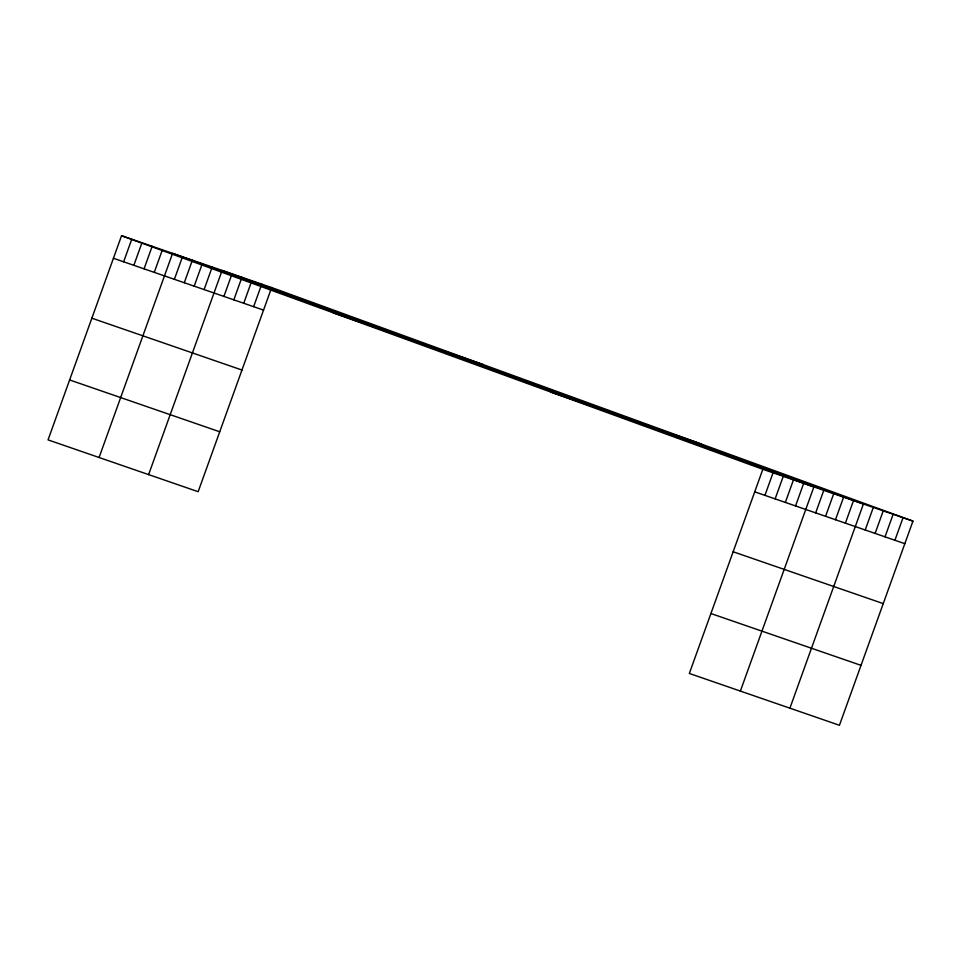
<?xml version="1.0" encoding="UTF-8"?>
<svg xmlns="http://www.w3.org/2000/svg" width="961" height="961" viewBox="0 0 961 961"><rect width="100%" height="100%" fill="white"/><g stroke="black" fill="none" stroke-linecap="round" stroke-linejoin="round"><path stroke-width="1.44" d="M271.663 287.543L121.554 235.721L48.05 439.886L198.158 491.708L271.663 287.543L912.95 521.114L839.446 725.279L689.337 673.457L762.842 469.292L912.95 521.114M123.645 261.8L131.753 239.241M133.843 265.32L141.964 242.773M144.054 268.852L152.174 246.292M154.265 272.371L162.385 249.824M99.091 457.496L172.584 253.344L813.883 486.915L740.378 691.067M174.373 279.315L182.494 256.767M184.284 282.738L192.404 260.179M194.194 286.162L202.315 263.602M204.104 289.573L212.213 267.026M148.619 474.602L222.123 270.449L863.41 504.02L789.906 708.173M223.913 296.42L232.033 273.861M233.823 299.844L241.944 277.285M243.734 303.256L251.842 280.708M253.632 306.679L261.752 284.132M764.932 495.371L773.052 472.812M775.131 498.891L783.251 476.344M785.341 502.423L793.462 479.863M795.552 505.942L803.672 483.395M815.661 512.886L823.781 490.338M825.571 516.309L833.692 493.75M835.481 519.733L843.602 497.173M845.392 523.144L853.512 500.597M865.2 529.991L873.321 507.432M875.111 533.415L883.231 510.856M885.021 536.827L893.141 514.279M894.919 540.25L903.04 517.703M333.179 312.805L483.287 364.627M551.218 392.22L701.326 444.042M113.434 258.269L263.542 310.103M754.721 491.84L904.83 543.674M91.86 318.199L241.968 370.033M733.147 551.77L883.255 603.604M69.624 379.955L219.733 431.777M710.912 613.526L861.02 665.348M121.554 235.721L762.842 469.292"/></g></svg>
